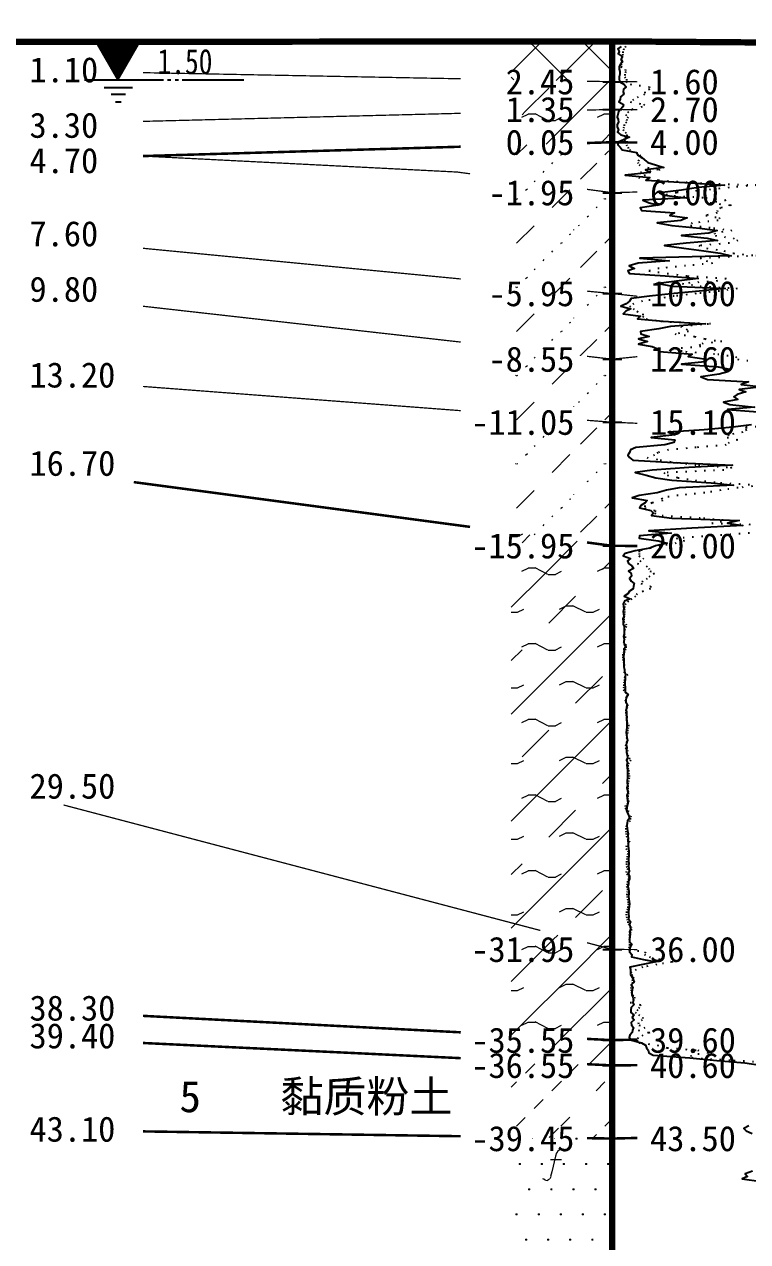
# Model space of a CAD drawing. Extents: x -37 to 3540, y -1485 to 297.
# Drawn here: x 178 to 235.3, y 123.8 to 220.4 of the extents above; entities that cross this region are included whole.
import ezdxf
from ezdxf.enums import TextEntityAlignment as Align

# ---------------------------------------------------------------- set-up
doc = ezdxf.new("R2010")
doc.units = 0
doc.linetypes.add('DOT', pattern=[6.35, 0, -6.35])
doc.layers.get('0').update_dxf_attribs({"linetype": 'CONTINUOUS'})
for name, color, linetype in [('CURVE', 200, 'CONTINUOUS'), ('HOLE', 41, 'CONTINUOUS'), ('STRATUM', 241, 'CONTINUOUS')]:
    doc.layers.add(name, color=color, linetype=linetype)
doc.layers.add('HATCH', color=7, linetype='CONTINUOUS', lineweight=13)
doc.styles.add('ST', font='')
doc.styles.get('ST').set_extended_font_data('SimSun')
pattern_1 = [(45, (0, 0), (-4.24264, 4.24264), [10, 0]), (45, (1.061, -3.182), (-2.12132, 6.36396), [3, -3])]
pattern_2 = [(45, (0, 0), (-4.24264, 4.24264), [10, 0]), (45, (1.061, -3.182), (-2.12132, 6.36396), [3, -3]), (26.565, (1.0741, -0.2536), (5.999823, 5.999812), [0.567, -12.849]), (0, (0.507, -0.2536), (0, 6), [0.567, -5.433]), (26.565, (-1.5813, 0), (5.999823, 5.999812), [0.567, -12.849]), (0, (-1.074, 0.2536), (0, 6), [0.567, -5.433]), (153.435, (0.5071, -0.2536), (-5.999818, -5e-06), [1.134, -12.2826]), (26.565, (4.0741, 2.7464), (5.999823, 5.999812), [0.567, -12.849]), (0, (3.507, 2.7464), (0, 6), [0.567, -5.433]), (26.565, (1.4187, 3), (5.999823, 5.999812), [0.567, -12.849]), (0, (1.926, 3.2536), (0, 6), [0.567, -5.433]), (153.435, (3.5071, 2.7464), (-5.999818, -5e-06), [1.134, -12.2826])]
pattern_3 = [(45, (0, 0), (-7e-07, 6.99998), [1.97196, -7.92754]), (45, (2.813, 2.829), (-7e-07, 6.99998), [1.99367, -7.90583]), (45, (5.0675, 5.082), (-7e-07, 6.99998), [1.81361, -8.08588]), (26.565, (0, 3.5), (7, 7), [0.0965, -15.55598]), (36.8699, (0.7, 4.2), (7, 7), [0.19775, -34.80225]), (315, (3.5, 6.976), (6.99998, 1e-06), [0.03305, -9.86644]), (26.565, (3.5, 0), (7, 7), [0.14475, -15.50773]), (26.565, (4.2, 0.7), (7, 7), [0.10528, -15.5472]), (90, (4.55, 1.05), (-7, -5e-07), [0.02877, -6.97123]), (26.565, (4.9, 1.4), (7, 7), [0.091, -31.21394]), (36.8699, (5.6, 2.1), (7, 7), [0.11069, -34.88931]), (45, (6.3, 2.8), (-2e-07, 6.99998), [0.10911, -9.79038]), (315, (6.914, 3.548), (6.99998, 1e-06), [0.03305, -9.86644]), (36.8699, (1.4, 4.9), (7, 7), [0.10224, -34.89776]), (53.1301, (2.1, 5.6), (14, 21), [0.13438, -34.86562]), (53.1301, (2.8, 6.3), (14, 21), [0.12625, -34.87375])]

# ---------------------------------------------------------------- blocks, each defined once
blk = doc.blocks.new('Gwl')
blk.add_lwpolyline([(0, 0, 0, 3.22, 0), (0, 2.789, 3.22, 3.22, 0)], format="xyseb")
blk.add_lwpolyline([(0, 0), (1.61, 2.789), (-1.61, 2.789)], close=True)
for points in [[(-2.63, 0), (3.607, 0)], [(3.926, 0), (4.212, 0)], [(4.531, 0), (4.804, 0)], [(5.089, 0), (9.985, 0)], [(-1.085, -0.609), (1.156, -0.609)], [(-0.538, -1.142), (0.607, -1.142)], [(-0.189, -1.735), (0.259, -1.735)]]:
    blk.add_lwpolyline(points)
at = {"style": 'ST', "width": 0.8}
blk.add_attdef('*GWL', (3.144, 0.453), '', height=2, dxfattribs=at)

msp = doc.modelspace()

# ---------------------------------------------------------------- hatches: boundary and pattern name
at = {"layer": 'HATCH'}
h = msp.add_hatch(dxfattribs=at)
h.set_pattern_fill('STT', color=50, style=0)
h.set_pattern_definition([(45, (0, 0), (-2.12132, 2.12132), [10, 0]), (135, (0, 0), (-2.12132, -2.12132), [10, 0])])
h.paths.add_polyline_path([(224.585, 219.017), (216.585, 219.009), (216.585, 215.972), (224.585, 215.817)])
h.paths.add_polyline_path([(215.381, 214.334), (222.068, 214.334), (222.068, 217.233), (215.381, 217.233)], flags=9)
h = msp.add_hatch(dxfattribs=at)
h.set_pattern_fill('FZNT', color=32, style=0)
h.set_pattern_definition(pattern_1)
h.paths.add_polyline_path([(224.585, 215.817), (216.585, 215.972), (216.585, 213.414), (224.585, 213.617)])
h.paths.add_polyline_path([(215.376, 212.128), (222.074, 212.128), (222.074, 215.061), (215.376, 215.061)], flags=9)
h.paths.add_polyline_path([(215.381, 214.334), (222.068, 214.334), (222.068, 217.233), (215.381, 217.233)], flags=9)
h = msp.add_hatch(dxfattribs=at)
h.set_pattern_fill('YNFNT', color=251, style=0)
h.set_pattern_definition(pattern_2)
h.paths.add_polyline_path([(224.585, 213.617), (216.585, 213.414), (216.585, 210.781), (224.585, 211.017)])
h.paths.add_polyline_path([(215.376, 209.528), (222.074, 209.528), (222.074, 212.461), (215.376, 212.461)], flags=9)
h.paths.add_polyline_path([(215.376, 212.128), (222.074, 212.128), (222.074, 215.061), (215.376, 215.061)], flags=9)
h = msp.add_hatch(dxfattribs=at)
h.set_pattern_fill('SZFT', color=52, style=0)
h.set_pattern_definition(pattern_3)
h.paths.add_polyline_path([(224.585, 211.017), (216.585, 210.781), (216.585, 208.082), (224.585, 207.017)])
h.paths.add_polyline_path([(213.946, 205.528), (222.074, 205.528), (222.074, 208.461), (213.946, 208.461)], flags=9)
h.paths.add_polyline_path([(215.376, 209.528), (222.074, 209.528), (222.074, 212.461), (215.376, 212.461)], flags=9)
h = msp.add_hatch(dxfattribs=at)
h.set_pattern_fill('SZFT', color=52, style=0)
h.set_pattern_definition(pattern_3)
h.paths.add_polyline_path([(224.585, 207.017), (216.585, 208.082), (216.585, 199.79), (224.585, 199.017)])
h.paths.add_polyline_path([(213.946, 197.528), (222.074, 197.528), (222.074, 200.461), (213.946, 200.461)], flags=9)
h.paths.add_polyline_path([(213.946, 205.528), (222.074, 205.528), (222.074, 208.461), (213.946, 208.461)], flags=9)
h = msp.add_hatch(dxfattribs=at)
h.set_pattern_fill('SZFT', color=52, style=0)
h.set_pattern_definition(pattern_3)
h.paths.add_polyline_path([(224.585, 199.017), (216.585, 199.79), (216.585, 194.72), (224.585, 193.817)])
h.paths.add_polyline_path([(213.946, 192.328), (222.074, 192.328), (222.074, 195.261), (213.946, 195.261)], flags=9)
h.paths.add_polyline_path([(213.946, 197.528), (222.074, 197.528), (222.074, 200.461), (213.946, 200.461)], flags=9)
h = msp.add_hatch(dxfattribs=at)
h.set_pattern_fill('SZFT', color=52, style=0)
h.set_pattern_definition(pattern_3)
h.paths.add_polyline_path([(224.585, 193.817), (216.585, 194.72), (216.585, 189.427), (224.585, 188.817)])
h.paths.add_polyline_path([(212.515, 187.328), (222.074, 187.328), (222.074, 190.261), (212.515, 190.261)], flags=9)
h.paths.add_polyline_path([(213.946, 192.328), (222.074, 192.328), (222.074, 195.261), (213.946, 195.261)], flags=9)
h = msp.add_hatch(dxfattribs=at)
h.set_pattern_fill('SZFT', color=52, style=0)
h.set_pattern_definition(pattern_3)
h.paths.add_polyline_path([(224.585, 188.817), (216.585, 189.427), (216.585, 180.082), (224.585, 179.017)])
h.paths.add_polyline_path([(212.515, 177.528), (222.074, 177.528), (222.074, 180.461), (212.515, 180.461)], flags=9)
h.paths.add_polyline_path([(212.515, 187.328), (222.074, 187.328), (222.074, 190.261), (212.515, 190.261)], flags=9)
h = msp.add_hatch(dxfattribs=at)
h.set_pattern_fill('YNFNT', color=251, style=0)
h.set_pattern_definition(pattern_2)
h.paths.add_polyline_path([(224.585, 179.017), (216.585, 180.082), (216.585, 149.123), (224.585, 147.017)])
h.paths.add_polyline_path([(212.515, 145.528), (222.074, 145.528), (222.074, 148.461), (212.515, 148.461)], flags=9)
h.paths.add_polyline_path([(212.515, 177.528), (222.074, 177.528), (222.074, 180.461), (212.515, 180.461)], flags=9)
h = msp.add_hatch(dxfattribs=at)
h.set_pattern_fill('YNNT', color=251, style=0)
h.set_pattern_definition([(45, (0, 0), (-2.12132, 2.12132), [10, 0]), (26.565, (1.0741, -0.2536), (5.999823, 5.999812), [0.567, -12.849]), (0, (0.507, -0.2536), (0, 6), [0.567, -5.433]), (26.565, (-1.5813, 0), (5.999823, 5.999812), [0.567, -12.849]), (0, (-1.074, 0.2536), (0, 6), [0.567, -5.433]), (153.435, (0.5071, -0.2536), (-5.999818, -5e-06), [1.134, -12.2826]), (26.565, (4.0741, 2.7464), (5.999823, 5.999812), [0.567, -12.849]), (0, (3.507, 2.7464), (0, 6), [0.567, -5.433]), (26.565, (1.4187, 3), (5.999823, 5.999812), [0.567, -12.849]), (0, (1.926, 3.2536), (0, 6), [0.567, -5.433]), (153.435, (3.5071, 2.7464), (-5.999818, -5e-06), [1.134, -12.2826])])
h.paths.add_polyline_path([(224.585, 147.017), (216.585, 149.123), (216.585, 140.232), (224.585, 139.817)])
h.paths.add_polyline_path([(212.515, 138.328), (222.074, 138.328), (222.074, 141.261), (212.515, 141.261)], flags=9)
h.paths.add_polyline_path([(212.515, 145.528), (222.074, 145.528), (222.074, 148.461), (212.515, 148.461)], flags=9)
h = msp.add_hatch(dxfattribs=at)
h.set_pattern_fill('FZNT', color=32, style=0)
h.set_pattern_definition(pattern_1)
h.paths.add_polyline_path([(224.585, 139.817), (216.585, 140.232), (216.585, 138.199), (224.585, 137.817)])
h.paths.add_polyline_path([(212.515, 136.328), (222.074, 136.328), (222.074, 139.261), (212.515, 139.261)], flags=9)
h.paths.add_polyline_path([(212.515, 138.328), (222.074, 138.328), (222.074, 141.261), (212.515, 141.261)], flags=9)
h = msp.add_hatch(dxfattribs=at)
h.set_pattern_fill('NZFT', color=52, style=0)
h.set_pattern_definition([(45, (0, 0), (-6e-07, 6.99998), [0.9473, -8.9522]), (45, (1.4, 1.4), (-6e-07, 6.99998), [0.9869, -8.9126]), (45, (2.8, 2.8), (-6e-07, 6.99998), [1.06018, -8.83931]), (45, (4.2, 4.2), (-6e-07, 6.99998), [0.94918, -8.95032]), (45, (5.6, 5.6), (-6e-07, 6.99998), [1.0365, -8.863]), (45, (3.5, 0), (-6e-07, 6.99998), [1.01335, -8.88615]), (45, (4.9, 1.4), (-6e-07, 6.99998), [1.07896, -12.12037]), (45, (6.3, 2.8), (-6e-07, 6.99998), [0.99882, -8.90067]), (45, (0.7, 4.2), (-4e-07, 6.99998), [1.05533, -8.84416]), (45, (2.1, 5.6), (-4e-07, 6.99998), [1.0365, -8.863])])
h.paths.add_polyline_path([(224.585, 137.817), (216.585, 138.199), (216.585, 132.139), (224.585, 132.017)])
h.paths.add_polyline_path([(212.515, 130.528), (222.074, 130.528), (222.074, 133.461), (212.515, 133.461)], flags=9)
h.paths.add_polyline_path([(212.515, 136.328), (222.074, 136.328), (222.074, 139.261), (212.515, 139.261)], flags=9)
h = msp.add_hatch(dxfattribs=at)
h.set_pattern_fill('FS', color=142, style=0)
h.set_pattern_definition([(82.875, (-0.8346, -1.206), (0.000369, 10.0001764), [0.0893, -80.5337]), (143.13, (-0.7336, -1.2818), (-29.999964, 20.000054), [0.12627, -49.87373]), (172.875, (-0.5564, -1.304), (-70.0002457, 9.9996603), [0.17857, -80.44443]), (206.565, (-0.378, -1.2147), (-9.999705, -9.99969), [0.19954, -22.16046]), (243.435, (-0.2887, -1.0363), (9e-06, -9.999696), [0.19954, -22.16146]), (255.964, (-0.1994, -0.679), (-0.0002, -9.999501), [0.36813, -40.86287]), (255.964, (0.1106, 0.561), (-0.0002, -9.999501), [1.27838, -39.95262]), (255.964, (0.179, 0.835), (-0.0002, -9.999501), [0.28235, -40.94865]), (216.87, (0.3694, 1.0892), (-9.999982, -10.000018), [0.12627, -49.87373]), (243.435, (0.2683, 1.0135), (9e-06, -9.999696), [0.19954, -22.16146]), (206.565, (0.548, 1.1785), (-9.999705, -9.99969), [0.19954, -22.16046]), (172.875, (0.725, 1.1563), (-70.0002457, 9.9996603), [0.17857, -80.44443]), (143.13, (0.826, 1.0806), (-29.999964, 20.000054), [0.12627, -49.87373]), (82.875, (0.815, 0.992), (0.000369, 10.0001764), [0.0893, -80.5337]), (0, (-0.33, 0.34), (0, 10), [0.89286, -9.10714]), (0, (0.025, 0), (1, 2), [0, -1.75]), (0, (0, 0.025), (1, 2), [0, -1.75]), (0, (0, 0), (1, 2), [0, -1.75]), (0, (-0.025, 0), (1, 2), [0, -1.75]), (0, (0, -0.025), (1, 2), [0, -1.75])])
h.paths.add_polyline_path([(224.585, 132.017), (216.585, 132.139), (216.585, 112.293), (224.585, 113.017)])
h.paths.add_polyline_path([(212.515, 111.528), (222.074, 111.528), (222.074, 114.461), (212.515, 114.461)], flags=9)
h.paths.add_polyline_path([(212.515, 130.528), (222.074, 130.528), (222.074, 133.461), (212.515, 133.461)], flags=9)

# ---------------------------------------------------------------- linework, layer by layer
at = {"layer": 'CURVE', "color": 30, "linetype": 'Continuous'}
for points in [[(225.295, 218.617), (225.035, 218.417), (225.135, 218.217), (225.055, 218.017), (225.365, 217.817), (225.305, 217.617), (225.375, 217.417), (225.245, 217.217), (225.125, 217.017), (225.145, 216.817), (225.195, 216.617), (225.185, 216.417), (225.145, 216.217), (225.135, 216.017), (225.185, 215.817), (225.495, 215.617), (225.695, 215.417), (225.485, 215.217), (225.455, 215.017), (225.505, 214.817), (225.245, 214.617), (225.215, 214.417), (225.105, 214.217), (225.485, 214.017), (225.415, 213.817), (225.235, 213.617), (225.075, 213.417), (225.025, 213.217), (224.965, 213.017), (225.045, 212.817), (225.075, 212.617), (224.975, 212.417), (224.975, 212.217), (225.095, 212.017), (225.015, 211.817), (225.265, 211.617), (225.955, 211.417), (225.485, 211.217), (225.065, 211.017), (225.025, 210.817), (225.225, 210.617), (225.365, 210.417), (226.505, 210.217), (226.595, 210.017), (226.945, 209.817), (227.135, 209.617), (227.405, 209.417), (228.015, 209.217), (228.675, 209.017), (227.225, 208.817), (227.605, 208.617), (225.625, 208.417), (227.555, 208.217), (227.245, 208.017), (230.335, 207.817), (233.475, 207.617), (231.385, 207.417), (230.085, 207.217), (228.345, 207.017), (228.685, 206.817), (230.465, 206.617), (227.025, 206.417), (227.525, 206.217), (228.215, 206.017), (226.795, 205.817), (226.915, 205.617), (229.535, 205.417), (229.165, 205.217), (230.535, 205.017), (230.015, 204.817), (228.155, 204.617), (229.315, 204.417), (231.535, 204.217), (232.905, 204.017), (232.245, 203.817), (230.085, 203.617), (232.105, 203.417), (232.925, 203.217), (230.435, 203.017), (228.735, 202.817), (230.265, 202.617), (231.835, 202.417), (233.135, 202.217), (234.025, 202.017), (226.775, 201.817), (229.095, 201.617), (226.655, 201.417), (225.925, 201.217), (226.345, 201.017), (225.825, 200.817), (225.945, 200.617), (228.775, 200.417), (231.405, 200.217), (229.905, 200.017), (228.265, 199.817), (229.335, 199.617), (233.535, 199.417), (231.475, 199.217), (229.495, 199.017), (227.535, 198.817), (226.075, 198.617), (225.965, 198.417), (225.695, 198.217), (225.265, 198.017), (226.055, 197.817), (225.675, 197.617), (225.455, 197.417), (226.825, 197.217), (226.585, 197.017), (228.635, 196.817), (231.985, 196.617), (229.195, 196.417), (228.285, 196.217), (226.815, 196.017), (226.855, 195.817), (227.515, 195.617), (226.665, 195.417), (227.375, 195.217), (226.665, 195.017), (227.765, 194.817), (228.245, 194.617), (228.335, 194.417), (230.915, 194.217), (230.605, 194.017), (232.045, 193.817), (231.935, 193.617), (230.085, 193.417), (232.985, 193.217), (233.875, 193.017), (233.745, 192.817), (233.075, 192.617), (231.615, 192.417), (232.145, 192.217), (235.375, 192.017), (234.815, 191.817), (236.455, 191.617), (234.635, 191.417), (235.175, 191.217), (234.485, 191.017), (234.225, 190.817), (234.545, 190.617), (233.405, 190.417), (233.895, 190.217), (235.855, 190.017), (233.725, 189.817), (236.465, 189.617)], [(235.635, 188.617), (234.135, 188.417), (231.865, 188.217), (229.025, 188.017), (229.545, 187.817), (227.685, 187.617), (229.555, 187.417), (229.465, 187.217), (228.765, 187.017), (226.465, 186.817), (226.025, 186.617), (225.945, 186.417), (225.835, 186.217), (225.965, 186.017), (226.225, 185.817), (229.405, 185.617), (234.115, 185.417), (230.655, 185.217), (227.765, 185.017), (226.415, 184.817), (227.265, 184.617), (228.055, 184.417), (229.315, 184.217), (232.415, 184.017), (234.185, 183.817), (229.905, 183.617), (228.885, 183.417), (228.145, 183.217), (226.725, 183.017), (226.165, 182.817), (227.365, 182.617), (227.185, 182.417), (226.865, 182.217), (226.755, 182.017), (227.655, 181.817), (227.845, 181.617), (227.705, 181.417), (229.305, 181.217), (234.645, 181.017), (233.725, 180.817), (234.925, 180.617), (230.905, 180.417), (227.475, 180.217), (229.245, 180.017), (226.735, 179.817), (226.715, 179.617), (228.225, 179.417), (228.935, 179.217), (228.025, 179.017), (227.575, 178.817), (226.405, 178.617), (225.605, 178.417), (225.465, 178.217), (226.035, 178.017), (225.805, 177.817), (225.875, 177.617), (226.135, 177.417), (226.265, 177.217), (225.865, 177.017), (226.095, 176.817), (226.125, 176.617), (225.945, 176.417), (226.095, 176.217), (226.315, 176.017), (226.265, 175.817), (226.255, 175.617), (225.965, 175.417), (225.825, 175.217), (225.535, 175.017), (226.005, 174.817), (225.565, 174.617), (225.455, 174.417), (225.485, 174.217), (225.505, 174.017), (225.465, 173.817), (225.485, 173.617), (225.495, 173.417), (225.435, 173.217), (225.445, 173.017), (225.465, 172.817), (225.535, 172.617), (225.545, 172.417), (225.535, 172.217), (225.525, 172.017), (225.475, 171.817), (225.525, 171.617), (225.495, 171.417), (225.545, 171.217), (225.675, 171.017), (225.515, 170.817), (225.535, 170.617), (225.505, 170.417), (225.475, 170.217), (225.515, 170.017), (225.515, 169.817), (225.495, 169.617), (225.515, 169.417), (225.555, 169.217), (225.555, 169.017), (225.635, 168.817), (225.625, 168.617), (225.615, 168.417), (225.595, 168.217), (225.585, 168.017), (225.605, 167.817), (225.605, 167.617), (225.605, 167.417), (225.845, 167.217), (225.705, 167.017), (225.665, 166.817), (225.675, 166.617), (225.765, 166.417), (225.705, 166.217), (225.695, 166.017), (225.715, 165.817), (225.725, 165.617), (225.735, 165.417), (225.725, 165.217), (225.755, 165.017), (225.735, 164.817), (225.735, 164.617), (225.705, 164.417), (225.695, 164.217), (225.715, 164.017), (225.745, 163.817), (225.785, 163.617), (225.725, 163.417), (225.695, 163.217), (225.755, 163.017), (225.705, 162.817), (225.715, 162.617), (225.775, 162.417), (225.795, 162.217), (225.725, 162.017), (225.785, 161.817), (225.755, 161.617), (225.765, 161.417), (225.785, 161.217), (225.805, 161.017), (225.795, 160.817), (225.795, 160.617), (225.775, 160.417), (225.775, 160.217), (225.795, 160.017), (225.755, 159.817), (225.785, 159.617), (225.825, 159.417), (225.755, 159.217), (225.765, 159.017), (225.805, 158.817), (225.835, 158.617), (225.765, 158.417), (225.745, 158.217), (225.715, 158.017), (225.805, 157.817), (225.915, 157.617), (225.965, 157.417), (225.785, 157.217), (225.775, 157.017), (225.735, 156.817), (225.775, 156.617), (225.805, 156.417), (225.855, 156.217), (225.825, 156.017), (225.845, 155.817), (225.825, 155.617), (225.855, 155.417), (225.845, 155.217), (225.875, 155.017), (225.895, 154.817), (225.905, 154.617), (225.895, 154.417), (225.875, 154.217), (225.875, 154.017), (225.915, 153.817), (225.885, 153.617), (225.905, 153.417), (225.935, 153.217), (225.845, 153.017), (225.955, 152.817), (225.945, 152.617), (225.875, 152.417), (225.865, 152.217), (225.825, 152.017), (225.875, 151.817), (225.915, 151.617), (225.915, 151.417), (225.885, 151.217), (225.905, 151.017), (225.935, 150.817), (225.945, 150.617), (225.925, 150.417), (225.895, 150.217), (225.875, 150.017), (225.875, 149.817), (225.905, 149.617), (225.875, 149.417), (226.045, 149.217), (225.945, 149.017), (226.005, 148.817), (226.025, 148.617), (225.965, 148.417), (226.005, 148.217), (225.975, 148.017), (225.965, 147.817), (225.965, 147.617), (226.145, 147.417), (226.005, 147.217), (225.985, 147.017), (225.965, 146.817), (226.135, 146.617), (226.105, 146.417), (227.065, 146.217), (228.045, 146.017), (227.015, 145.817), (225.985, 145.617), (226.025, 145.417), (226.025, 145.217), (226.025, 145.017), (226.155, 144.817), (226.245, 144.617), (226.335, 144.417), (226.085, 144.217), (226.215, 144.017), (226.175, 143.817), (226.135, 143.617), (226.135, 143.417), (226.225, 143.217), (226.265, 143.017), (226.225, 142.817), (226.295, 142.617), (226.075, 142.417), (226.065, 142.217), (226.065, 142.017), (226.295, 141.817), (226.175, 141.617), (226.325, 141.417), (226.075, 141.217), (226.115, 141.017), (226.285, 140.817), (226.195, 140.617), (226.175, 140.417), (225.995, 140.217), (225.935, 140.017), (226.125, 139.817), (226.915, 139.617), (227.215, 139.417), (227.315, 139.217), (227.435, 139.017), (227.475, 138.817), (227.825, 138.617), (230.745, 138.417), (232.885, 138.217), (235.105, 138.017), (236.495, 137.817)], [(235.425, 133.017), (235.025, 132.817), (235.215, 132.617), (235.665, 132.417)], [(235.715, 129.417), (235.135, 129.217), (235.305, 129.017), (234.885, 128.817), (236.395, 128.617)]]:
    msp.add_lwpolyline(points, dxfattribs=at)
at = {"layer": 'CURVE', "color": 100, "linetype": 'DOT', "ltscale": 0.1}
for points in [[(225.675, 218.617), (225.505, 218.417), (225.425, 218.217), (225.405, 218.017), (225.435, 217.817), (225.275, 217.617), (225.415, 217.417), (225.295, 217.217), (225.275, 217.017), (225.625, 216.817), (225.655, 216.617), (225.585, 216.417), (225.595, 216.217), (225.725, 216.017), (225.685, 215.817), (226.005, 215.617), (227.505, 215.417), (227.555, 215.217), (227.165, 215.017), (227.155, 214.817), (226.655, 214.617), (226.275, 214.417), (226.005, 214.217), (227.135, 214.017), (226.955, 213.817), (226.175, 213.617), (225.875, 213.417), (225.635, 213.217), (225.845, 213.017), (225.745, 212.817), (225.705, 212.617), (225.535, 212.417), (225.515, 212.217), (225.455, 212.017), (225.615, 211.817), (225.795, 211.617), (225.675, 211.417), (225.555, 211.217), (225.665, 211.017), (225.705, 210.817), (225.825, 210.617), (225.945, 210.417), (226.495, 210.217), (226.765, 210.017), (226.895, 209.817), (226.685, 209.617), (226.605, 209.417), (226.715, 209.217), (227.385, 209.017), (228.365, 208.817), (226.815, 208.617), (227.195, 208.417), (226.685, 208.217), (228.225, 208.017), (230.835, 207.817), (236.005, 207.617), (233.845, 207.417), (232.015, 207.217), (229.675, 207.017), (228.765, 206.817), (232.015, 206.617), (233.595, 206.417), (232.345, 206.217), (234.005, 206.017), (233.175, 205.817), (232.925, 205.617), (232.895, 205.417), (232.005, 205.217), (233.125, 205.017), (232.985, 204.817), (230.935, 204.617), (230.795, 204.417), (232.615, 204.217), (234.075, 204.017), (232.695, 203.817), (232.745, 203.617), (234.175, 203.417), (234.545, 203.217), (233.875, 203.017), (231.445, 202.817), (232.065, 202.617), (233.445, 202.417), (234.165, 202.217), (236.055, 202.017), (231.555, 201.817), (232.045, 201.617), (232.535, 201.417), (230.405, 201.217), (228.295, 201.017), (227.485, 200.817), (228.955, 200.617), (230.565, 200.417), (233.605, 200.217), (232.925, 200.017), (230.135, 199.817), (231.545, 199.617), (234.485, 199.417), (233.085, 199.217), (231.245, 199.017), (229.505, 198.817), (228.325, 198.617), (226.995, 198.417), (226.295, 198.217), (225.965, 198.017), (226.255, 197.817), (226.545, 197.617), (227.015, 197.417), (226.985, 197.217), (227.245, 197.017), (228.445, 196.817), (232.385, 196.617), (230.025, 196.417), (230.455, 196.217), (230.635, 196.017), (229.565, 195.817), (231.105, 195.617), (231.945, 195.417), (233.265, 195.217), (231.495, 195.017), (231.615, 194.817), (229.315, 194.617), (230.405, 194.417), (232.945, 194.217), (234.365, 194.017), (234.515, 193.817), (235.945, 193.617)], [(241.895, 188.617), (235.165, 188.417), (235.245, 188.217), (234.935, 188.017), (233.835, 187.817), (233.705, 187.617), (234.525, 187.417), (233.855, 187.217), (233.625, 187.017), (231.245, 186.817), (229.055, 186.617), (228.195, 186.417), (227.945, 186.217), (227.345, 186.017), (228.395, 185.817), (229.665, 185.617), (231.425, 185.417), (234.065, 185.217), (233.435, 185.017), (228.665, 184.817), (228.945, 184.617), (229.785, 184.417), (231.175, 184.217), (233.165, 184.017), (236.435, 183.817), (234.565, 183.617), (233.195, 183.417), (231.925, 183.217), (229.815, 183.017), (228.495, 182.817), (228.585, 182.617), (227.745, 182.417), (227.175, 182.217), (227.145, 182.017), (228.005, 181.817), (227.935, 181.617), (228.535, 181.417), (231.815, 181.217), (233.975, 181.017), (232.485, 180.817), (238.645, 180.617)], [(235.465, 180.017), (232.495, 179.817), (229.665, 179.617), (230.305, 179.417), (229.665, 179.217), (228.365, 179.017), (227.645, 178.817), (226.725, 178.617), (226.715, 178.417), (226.705, 178.217), (227.075, 178.017), (226.845, 177.817), (226.575, 177.617), (227.275, 177.417), (227.475, 177.217), (227.575, 177.017), (227.925, 176.817), (227.555, 176.617), (227.365, 176.417), (227.015, 176.217), (226.855, 176.017), (227.615, 175.817), (227.615, 175.617), (227.055, 175.417), (226.555, 175.217), (226.435, 175.017), (226.135, 174.817), (225.885, 174.617), (225.655, 174.417), (225.565, 174.217), (225.535, 174.017), (225.565, 173.817), (225.555, 173.617), (225.525, 173.417), (225.495, 173.217), (225.495, 173.017), (225.655, 172.817), (225.725, 172.617), (225.595, 172.417), (225.545, 172.217), (225.545, 172.017), (225.615, 171.817), (225.585, 171.617), (225.485, 171.417), (225.635, 171.217), (225.665, 171.017), (225.665, 170.817), (225.515, 170.617), (225.425, 170.417), (225.435, 170.217), (225.425, 170.017), (225.475, 169.817), (225.545, 169.617), (225.505, 169.417), (225.575, 169.217), (225.485, 169.017), (225.825, 168.817), (225.575, 168.617), (225.565, 168.417), (225.535, 168.217), (225.495, 168.017), (225.495, 167.817), (225.475, 167.617), (225.635, 167.417), (225.795, 167.217), (225.715, 167.017), (225.625, 166.817), (225.665, 166.617), (225.805, 166.417), (225.765, 166.217), (225.675, 166.017), (225.665, 165.817), (225.685, 165.617), (225.715, 165.417), (225.745, 165.217), (225.765, 165.017), (225.875, 164.817), (225.855, 164.617), (225.805, 164.417), (225.785, 164.217), (225.745, 164.017), (225.705, 163.817), (225.795, 163.617), (225.745, 163.417), (225.665, 163.217), (225.635, 163.017), (225.795, 162.817), (225.725, 162.617), (225.815, 162.417), (225.925, 162.217), (226.065, 162.017), (225.875, 161.817), (225.825, 161.617), (225.825, 161.417), (225.865, 161.217), (225.865, 161.017), (225.935, 160.817), (225.935, 160.617), (225.875, 160.417), (225.845, 160.217), (225.815, 160.017), (225.835, 159.817), (225.835, 159.617), (225.855, 159.417), (225.835, 159.217), (225.795, 159.017), (225.895, 158.817), (225.815, 158.617), (225.635, 158.417), (225.595, 158.217), (225.865, 158.017), (225.795, 157.817), (226.055, 157.617), (226.005, 157.417), (226.005, 157.217), (225.775, 157.017), (225.715, 156.817), (225.665, 156.617), (225.675, 156.417), (225.685, 156.217), (225.715, 156.017), (225.785, 155.817), (225.945, 155.617), (225.875, 155.417), (225.715, 155.217), (225.685, 155.017), (225.845, 154.817), (225.825, 154.617), (225.765, 154.417), (225.765, 154.217), (225.725, 154.017), (225.715, 153.817), (225.725, 153.617), (225.835, 153.417), (225.685, 153.217), (225.725, 153.017), (225.885, 152.817), (225.905, 152.617), (225.795, 152.417), (225.785, 152.217), (225.725, 152.017), (225.795, 151.817), (225.785, 151.617), (225.735, 151.417), (225.765, 151.217), (225.795, 151.017), (225.855, 150.817), (225.865, 150.617), (225.835, 150.417), (225.825, 150.217), (225.725, 150.017), (225.685, 149.817), (225.705, 149.617), (225.765, 149.417), (225.825, 149.217), (225.845, 149.017), (226.065, 148.817), (226.095, 148.617), (226.065, 148.417), (225.935, 148.217), (225.955, 148.017), (225.935, 147.817), (225.965, 147.617), (225.965, 147.417), (225.945, 147.217), (225.875, 147.017), (227.215, 146.817), (227.145, 146.617), (227.535, 146.417), (228.475, 146.217), (229.385, 146.017), (228.135, 145.817), (227.025, 145.617), (226.495, 145.417), (226.055, 145.217), (226.145, 145.017), (226.295, 144.817), (226.175, 144.617), (226.205, 144.417), (226.175, 144.217), (226.065, 144.017), (226.095, 143.817), (226.085, 143.617), (226.205, 143.417), (226.345, 143.217), (226.315, 143.017), (226.005, 142.817), (226.845, 142.617), (226.745, 142.417), (226.615, 142.217), (226.405, 142.017), (226.675, 141.817), (227.005, 141.617), (226.965, 141.417), (226.635, 141.217), (226.705, 141.017), (227.175, 140.817), (226.655, 140.617), (227.565, 140.417), (227.015, 140.217), (226.635, 140.017), (226.545, 139.817), (226.705, 139.617), (228.155, 139.417), (228.935, 139.217), (231.365, 139.017), (232.205, 138.817), (230.805, 138.617), (230.895, 138.417), (234.225, 138.217), (237.945, 138.017)]]:
    msp.add_lwpolyline(points, dxfattribs=at)
at = {"layer": 'HOLE', "linetype": 'Continuous', "const_width": 0.5}
msp.add_lwpolyline([(224.585, 219.017), (224.585, 70.316)], dxfattribs=at)
at = {"layer": 'HOLE', "linetype": 'Continuous'}
for points in [[(223.835, 215.817), (225.335, 215.817)], [(223.835, 213.617), (225.335, 213.617)], [(223.835, 211.017), (225.335, 211.017)], [(223.835, 207.017), (225.335, 207.017)], [(223.835, 199.017), (225.335, 199.017)], [(223.835, 193.817), (225.335, 193.817)], [(223.835, 188.817), (225.335, 188.817)], [(223.835, 179.017), (225.335, 179.017)], [(223.835, 147.017), (225.335, 147.017)], [(223.835, 139.817), (225.335, 139.817)], [(223.835, 137.817), (225.335, 137.817)], [(223.835, 132.017), (225.335, 132.017)]]:
    msp.add_lwpolyline(points, dxfattribs=at)
at = {"layer": 'STRATUM', "linetype": 'Continuous'}
for points, const_width in [([(39.292, 217.016), (76.564, 217.155), (125.942, 218.953), (175.404, 218.967), (224.585, 219.017), (275.253, 218.637), (333.108, 216.213), (390.708, 215.991)], 0.5), ([(187.404, 216.535), (199.995, 216.292), (212.585, 216.049)], 0.1), ([(222.585, 215.856), (224.585, 215.817), (226.585, 215.81)], 0.1), ([(187.404, 212.672), (199.995, 212.992), (212.585, 213.312)], 0.1), ([(222.585, 213.566), (224.585, 213.617), (226.585, 213.602)], 0.1), ([(187.404, 209.921), (199.995, 210.292), (212.585, 210.663)], 0.2), ([(222.585, 210.958), (224.585, 211.017), (226.585, 210.994)], 0.2), ([(187.404, 209.921), (212.29, 208.655), (213.322, 208.517)], 0.1), ([(222.585, 207.283), (224.585, 207.017), (226.585, 207.073)], 0.1), ([(187.404, 202.608), (199.995, 201.392), (212.585, 200.176)], 0.1), ([(222.585, 199.21), (224.585, 199.017), (226.585, 198.805)], 0.1), ([(187.404, 198.013), (199.995, 196.592), (212.585, 195.171)], 0.1), ([(222.585, 194.043), (224.585, 193.817), (226.585, 194.015)], 0.1), ([(187.404, 191.652), (199.995, 190.692), (212.585, 189.732)], 0.1), ([(222.585, 188.969), (224.585, 188.817), (226.585, 188.731)], 0.1), ([(186.667, 184.067), (199.995, 182.292), (213.322, 180.517)], 0.2), ([(222.585, 179.283), (224.585, 179.017), (226.585, 179.002)], 0.2), ([(181.101, 158.467), (199.995, 153.492), (218.889, 148.517)], 0.1), ([(222.585, 147.544), (224.585, 147.017), (226.585, 147.002)], 0.1), ([(187.404, 141.745), (199.995, 141.092), (212.585, 140.439)], 0.2), ([(222.585, 139.921), (224.585, 139.817), (226.585, 139.865)], 0.2), ([(187.404, 139.594), (199.995, 138.992), (212.585, 138.39)], 0.2), ([(222.585, 137.913), (224.585, 137.817), (226.585, 137.834)], 0.2), ([(187.404, 132.584), (199.995, 132.392), (212.585, 132.2)], 0.2), ([(222.585, 132.047), (224.585, 132.017), (226.585, 132.065)], 0.2)]:
    msp.add_lwpolyline(points, dxfattribs=dict(at, const_width=const_width))

# ---------------------------------------------------------------- block references
at = {"layer": 'CURVE'}
msp.add_blockref('Gwl', (185.404, 215.967), dxfattribs=at).add_auto_attribs({'*GWL': '1.50'})

# ---------------------------------------------------------------- texts
at = {"layer": 'HOLE', "style": 'ST'}
for s, p in [('1.10', (178.404, 216.767)), ('1.60', (227.585, 215.817)), ('2.70', (227.585, 213.617)), ('3.30', (178.404, 212.367)), ('4.00', (227.585, 211.017)), ('4.70', (178.404, 209.567)), ('6.00', (227.585, 207.017)), ('7.60', (178.404, 203.767)), ('9.80', (178.404, 199.367)), ('10.00', (227.585, 199.017)), ('12.60', (227.585, 193.817)), ('13.20', (178.404, 192.567)), ('15.10', (227.585, 188.817)), ('16.70', (178.404, 185.567)), ('20.00', (227.585, 179.017)), ('29.50', (178.404, 159.967)), ('36.00', (227.585, 147.017)), ('38.30', (178.404, 142.367)), ('39.40', (178.404, 140.167)), ('39.60', (227.585, 139.817)), ('40.60', (227.585, 137.817)), ('43.10', (178.404, 132.767)), ('43.50', (227.585, 132.017))]:
    msp.add_text(s, height=2, dxfattribs=at).set_placement(p, align=Align.MIDDLE_LEFT)
for s, p in [('2.45', (221.585, 215.817)), ('1.35', (221.585, 213.617)), ('0.05', (221.585, 211.017)), ('-1.95', (221.585, 207.017)), ('-5.95', (221.585, 199.017)), ('-8.55', (221.585, 193.817)), ('-11.05', (221.585, 188.817)), ('-15.95', (221.585, 179.017)), ('-31.95', (221.585, 147.017)), ('-35.55', (221.585, 139.817)), ('-36.55', (221.585, 137.817)), ('-39.45', (221.585, 132.017))]:
    msp.add_text(s, height=2, dxfattribs=at).set_placement(p, align=Align.MIDDLE_RIGHT)
at = {"layer": 'STRATUM', "style": 'ST'}
for s, p in [('5', (190.288, 135.353)), ('黏质粉土', (198.288, 135.353))]:
    msp.add_text(s, height=2.5, dxfattribs=at).set_placement(p, align=Align.MIDDLE_LEFT)

doc.saveas('drawing.dxf')
